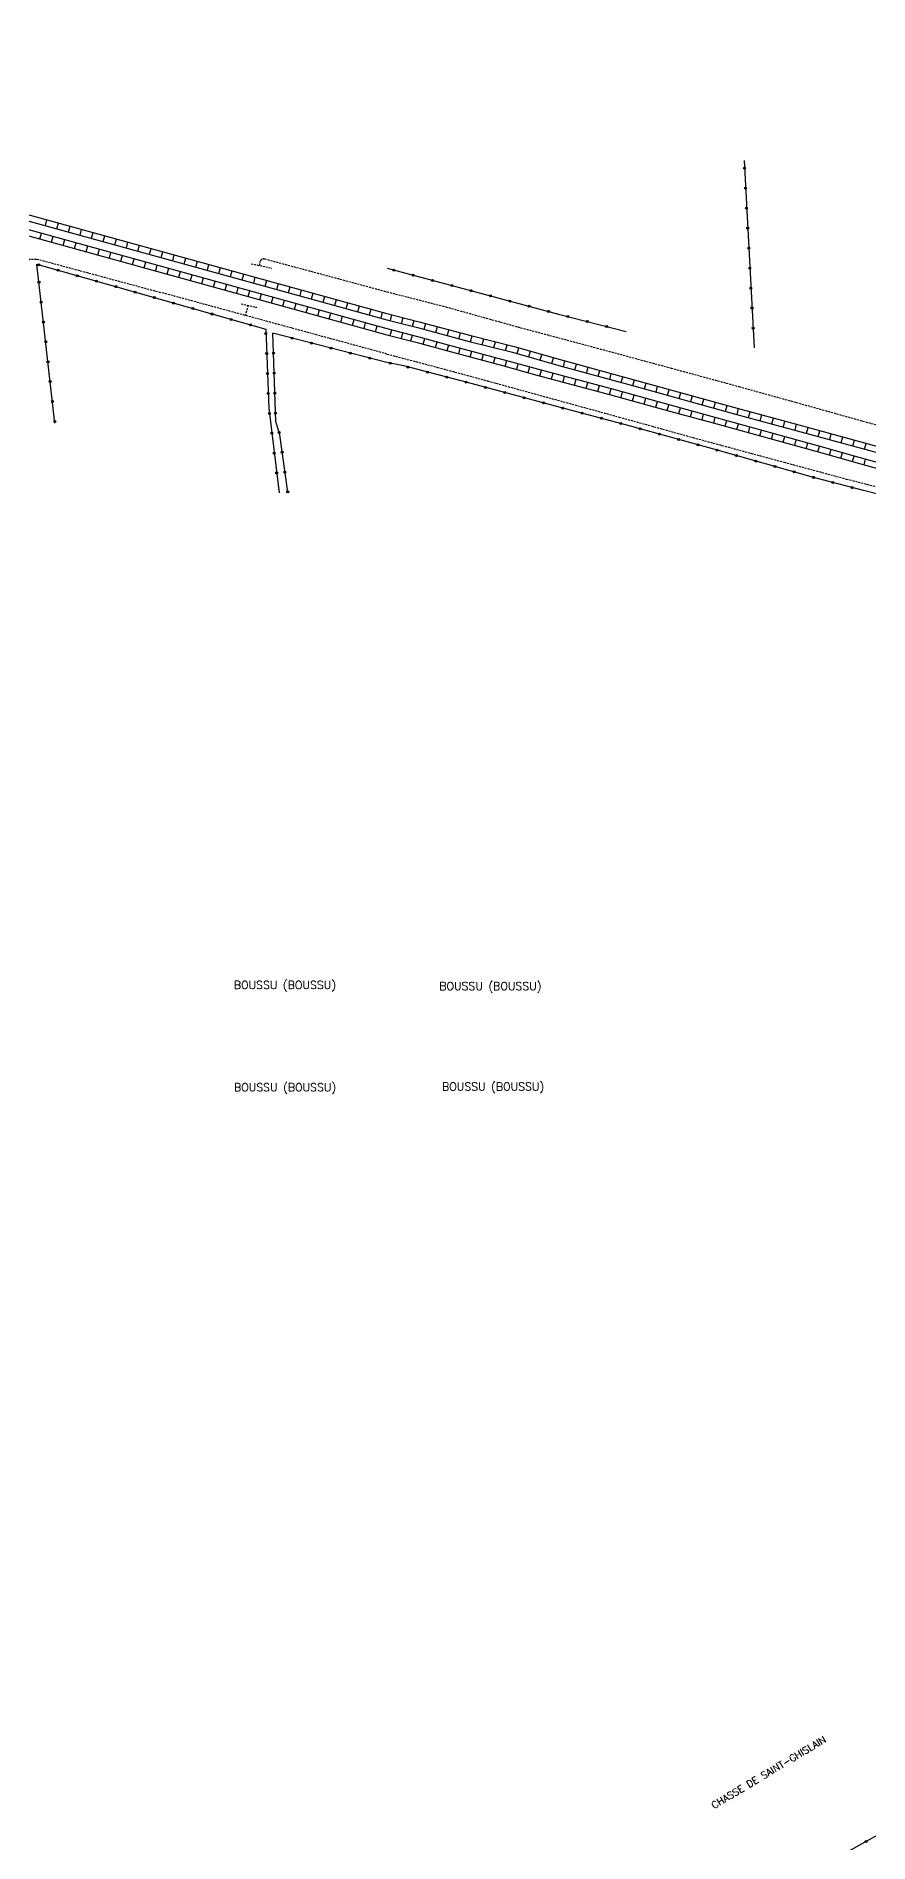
# Model space of a CAD drawing. Header units: millimetres. Extents: x 109000 to 110000, y 124999 to 126000.
# Drawn here: x 109412.4 to 109620.4, y 125548.4 to 126000 of the extents above; entities that cross this region are included whole.
import ezdxf
from ezdxf.enums import TextEntityAlignment as Align

# ---------------------------------------------------------------- set-up
doc = ezdxf.new("R2010")
doc.units = ezdxf.units.MM
doc.linetypes.add('DASHED', pattern=[0.75, 0.5, -0.25])
doc.layers.get('0').update_dxf_attribs({"linetype": 'CONTINUOUS'})
for name, color, linetype in [('W0112', 1, 'DASHED'), ('W0322', 7, 'CONTINUOUS'), ('W0700', 7, 'CONTINUOUS'), ('W0980', 7, 'CONTINUOUS'), ('W0989', 7, 'CONTINUOUS')]:
    doc.layers.add(name, color=color, linetype=linetype)
doc.styles.get("Standard").update_dxf_attribs({"font": 'romans.shx', "width": 0.85})

# ---------------------------------------------------------------- blocks, each defined once
blk = doc.blocks.new('t322o')
at = {"color": 0, "linetype": 'Continuous'}
for radius in [0.25, 0.15]:
    blk.add_circle((0, 0), radius, dxfattribs=at)

msp = doc.modelspace()

# ---------------------------------------------------------------- linework, layer by layer
at = {"layer": 'W0112'}
for points in [[(109388.37, 125951.25), (109401.05, 125947.46), (109403.17, 125945.35), (109408.91, 125944.2), (109412.53, 125944.29), (109443.61, 125935.9)], [(109466.04, 125943.12), (109471.22, 125942.01)], [(109500, 125920.54), (109443.61, 125935.9)], [(109500, 125936.1), (109514.68, 125932.34), (109532.68, 125927.32), (109552.49, 125922.03), (109571.04, 125917.01), (109587.93, 125912.41), (109602.24, 125908.45), (109622.36, 125902.81), (109650.06, 125895.33), (109678.41, 125887.52), (109698.6, 125882.21), (109713.06, 125878.39), (109753.87, 125868.63), (109780.17, 125861.93), (109795.15, 125858.12), (109822.76, 125850.27), (109848.09, 125842.83), (109875.31, 125835.56), (109902.94, 125828.18), (109928.15, 125821.29), (109949.6, 125815.66), (109979.84, 125807.68), (110000, 125802.26)], [(109463.54, 125933.1), (109467.52, 125932.21)], [(109465.3, 125932.71), (109464.61, 125930.18)], [(109500, 125920.54), (109512.66, 125917.21), (109525.16, 125913.82), (109538.26, 125910.21), (109558.04, 125904.77), (109576.47, 125899.66), (109599.27, 125893.47), (109614.85, 125889.28), (109629.53, 125885.49), (109642.21, 125881.99)]]:
    msp.add_lwpolyline(points, dxfattribs=at)
msp.add_lwpolyline([(109468.21, 125942.66), (109468.34, 125943.79, -0.258967), (109469.44, 125944.34), (109500, 125936.1)], format="xyb", dxfattribs=at)
at = {"layer": 'W0322'}
for points in [[(109589.22, 125968.93), (109591.75, 125922.05)], [(109417.06, 125903.26), (109412.56, 125942.97), (109469.72, 125926.73), (109470.5, 125906.97), (109473.04, 125885.85)], [(109500.03, 125941.96), (109519.98, 125936.66), (109542.86, 125930.53), (109559.74, 125926.21)], [(109475.2, 125886.04), (109473.24, 125900.32), (109472.26, 125903.65), (109471.49, 125925.77)], [(109500, 125918.41), (109471.49, 125925.77)], [(109641.87, 125880.57), (109619.06, 125886.4), (109606.9, 125889.62), (109581.7, 125896.73), (109561.15, 125902.46), (109543.33, 125907.19), (109520.16, 125913.39), (109504.24, 125917.55), (109500, 125918.41)], [(109525.46, 125544.97), (109537.77, 125523.56), (109547.61, 125506.49), (109551.54, 125508.83), (109564.07, 125516.34), (109568.63, 125519.07), (109581.42, 125526.74), (109593.5, 125533.89), (109618.01, 125547.78), (109640.32, 125560.1), (109658.61, 125570.31), (109678.07, 125581.45), (109692.37, 125589.71), (109701.54, 125595.05), (109715.16, 125602.9), (109716.91, 125610.39), (109714.56, 125611.46)]]:
    msp.add_lwpolyline(points, dxfattribs=at)
at = {"layer": 'W0700', "color": 0}
for p, q in [((109414.66, 125952.65), (109415.06, 125954.09)), ((109417.55, 125951.85), (109417.95, 125953.29)), ((109413.31, 125949.3), (109413.71, 125950.75)), ((109416.2, 125948.5), (109416.6, 125949.95)), ((109419.09, 125947.7), (109419.49, 125949.15)), ((109420.44, 125951.05), (109420.84, 125952.5)), ((109421.98, 125946.9), (109422.38, 125948.35)), ((109423.33, 125950.25), (109423.73, 125951.7)), ((109426.22, 125949.46), (109426.62, 125950.9)), ((109429.12, 125948.66), (109429.52, 125950.1)), ((109432.01, 125947.86), (109432.41, 125949.31)), ((109434.9, 125947.06), (109435.3, 125948.51)), ((109424.88, 125946.11), (109425.28, 125947.55)), ((109427.77, 125945.31), (109428.17, 125946.75)), ((109430.66, 125944.51), (109431.06, 125945.95)), ((109433.55, 125943.71), (109433.95, 125945.15)), ((109436.44, 125942.91), (109436.84, 125944.35)), ((109437.79, 125946.27), (109438.19, 125947.71)), ((109440.69, 125945.47), (109441.08, 125946.91)), ((109443.58, 125944.67), (109443.98, 125946.12)), ((109446.47, 125943.87), (109446.87, 125945.32)), ((109449.36, 125943.08), (109449.76, 125944.52)), ((109452.25, 125942.28), (109452.65, 125943.72)), ((109439.33, 125942.11), (109439.73, 125943.55)), ((109442.23, 125941.31), (109442.63, 125942.75)), ((109445.12, 125940.51), (109445.52, 125941.96)), ((109448.01, 125939.71), (109448.41, 125941.16)), ((109450.9, 125938.91), (109451.3, 125940.36)), ((109453.79, 125938.11), (109454.19, 125939.56)), ((109455.15, 125941.48), (109455.54, 125942.93)), ((109458.04, 125940.68), (109458.44, 125942.13)), ((109460.93, 125939.89), (109461.33, 125941.33)), ((109463.82, 125939.09), (109464.22, 125940.54)), ((109466.71, 125938.29), (109467.11, 125939.74)), ((109456.68, 125937.31), (109457.08, 125938.76)), ((109459.57, 125936.51), (109459.97, 125937.96)), ((109462.47, 125935.71), (109462.87, 125937.16)), ((109465.36, 125934.91), (109465.76, 125936.36)), ((109468.25, 125934.12), (109468.65, 125935.56)), ((109469.61, 125937.49), (109470, 125938.94)), ((109471.14, 125933.32), (109471.54, 125934.76)), ((109472.5, 125936.7), (109472.9, 125938.14)), ((109475.39, 125935.9), (109475.79, 125937.35)), ((109478.28, 125935.1), (109478.68, 125936.55)), ((109481.17, 125934.3), (109481.57, 125935.75)), ((109484.07, 125933.51), (109484.47, 125934.95)), ((109474.03, 125932.52), (109474.43, 125933.96)), ((109476.92, 125931.72), (109477.32, 125933.16)), ((109479.82, 125930.92), (109480.22, 125932.36)), ((109482.71, 125930.12), (109483.11, 125931.56)), ((109485.6, 125929.32), (109486, 125930.76)), ((109486.96, 125932.71), (109487.36, 125934.16)), ((109489.85, 125931.91), (109490.25, 125933.36)), ((109492.74, 125931.12), (109493.14, 125932.56)), ((109495.63, 125930.32), (109496.03, 125931.76)), ((109498.53, 125929.52), (109498.93, 125930.97)), ((109500.87, 125928.89), (109501.26, 125930.34)), ((109488.49, 125928.52), (109488.89, 125929.97)), ((109491.38, 125927.72), (109491.78, 125929.17)), ((109494.27, 125926.92), (109494.67, 125928.37)), ((109497.16, 125926.12), (109497.56, 125927.57)), ((109500.84, 125925.13), (109501.21, 125926.58)), ((109503.62, 125924.42), (109503.98, 125925.87)), ((109503.66, 125928.18), (109504.05, 125929.63)), ((109506.42, 125927.48), (109506.81, 125928.93)), ((109509.32, 125926.72), (109509.71, 125928.16)), ((109512.21, 125925.94), (109512.6, 125927.38)), ((109515.11, 125925.16), (109515.5, 125926.61)), ((109518.01, 125924.38), (109518.4, 125925.83)), ((109505.99, 125923.82), (109506.36, 125925.27)), ((109509.07, 125923.01), (109509.47, 125924.45)), ((109512.15, 125922.17), (109512.54, 125923.61)), ((109515.04, 125921.38), (109515.44, 125922.82)), ((109517.94, 125920.59), (109518.33, 125922.04)), ((109520.83, 125919.81), (109521.22, 125921.26)), ((109520.91, 125923.6), (109521.27, 125925.06)), ((109523.82, 125922.87), (109524.18, 125924.33)), ((109526.72, 125922.14), (109527.09, 125923.59)), ((109529.63, 125921.41), (109530, 125922.86)), ((109532.53, 125920.64), (109532.94, 125922.08)), ((109535.42, 125919.82), (109535.83, 125921.26)), ((109523.73, 125919.02), (109524.12, 125920.47)), ((109526.63, 125918.24), (109527.02, 125919.69)), ((109529.52, 125917.46), (109529.92, 125918.9)), ((109532.42, 125916.67), (109532.81, 125918.11)), ((109535.31, 125915.88), (109535.7, 125917.32)), ((109538.3, 125918.99), (109538.71, 125920.44)), ((109541.19, 125918.17), (109541.6, 125919.62)), ((109544.08, 125917.36), (109544.47, 125918.81)), ((109546.97, 125916.58), (109547.37, 125918.02)), ((109549.87, 125915.79), (109550.26, 125917.24)), ((109538.2, 125915.09), (109538.59, 125916.54)), ((109541.1, 125914.32), (109541.49, 125915.76)), ((109544, 125913.54), (109544.39, 125914.99)), ((109546.9, 125912.77), (109547.29, 125914.22)), ((109549.8, 125911.99), (109550.19, 125913.44)), ((109552.7, 125911.22), (109553.08, 125912.67)), ((109552.76, 125915), (109553.16, 125916.45)), ((109555.66, 125914.21), (109556.05, 125915.66)), ((109558.55, 125913.43), (109558.95, 125914.87)), ((109561.45, 125912.64), (109561.85, 125914.08)), ((109564.34, 125911.84), (109564.74, 125913.28)), ((109567.23, 125911.04), (109567.63, 125912.48)), ((109555.59, 125910.44), (109556, 125911.89)), ((109558.48, 125909.64), (109558.89, 125911.09)), ((109561.38, 125908.84), (109561.78, 125910.28)), ((109564.27, 125908.03), (109564.67, 125909.48)), ((109567.16, 125907.23), (109567.56, 125908.67)), ((109570.05, 125906.42), (109570.45, 125907.87)), ((109570.12, 125910.24), (109570.52, 125911.68)), ((109573.01, 125909.44), (109573.41, 125910.88)), ((109575.9, 125908.64), (109576.3, 125910.08)), ((109578.79, 125907.84), (109579.19, 125909.28)), ((109581.69, 125907.04), (109582.09, 125908.48)), ((109584.58, 125906.24), (109584.98, 125907.68)), ((109572.94, 125905.64), (109573.33, 125907.08)), ((109575.84, 125904.85), (109576.23, 125906.3)), ((109578.73, 125904.07), (109579.12, 125905.52)), ((109581.63, 125903.29), (109582.03, 125904.74)), ((109584.52, 125902.49), (109584.92, 125903.93)), ((109587.41, 125901.68), (109587.81, 125903.13)), ((109587.47, 125905.44), (109587.86, 125906.89)), ((109590.36, 125904.65), (109590.76, 125906.1)), ((109593.26, 125903.87), (109593.65, 125905.32)), ((109596.16, 125903.09), (109596.55, 125904.53)), ((109599.05, 125902.3), (109599.44, 125903.75)), ((109590.3, 125900.88), (109590.7, 125902.32)), ((109593.19, 125900.07), (109593.59, 125901.52)), ((109596.08, 125899.27), (109596.48, 125900.72)), ((109598.97, 125898.47), (109599.37, 125899.92)), ((109601.87, 125897.68), (109602.26, 125899.12)), ((109601.95, 125901.52), (109602.34, 125902.97)), ((109604.84, 125900.73), (109605.24, 125902.17)), ((109607.74, 125899.94), (109608.13, 125901.38)), ((109610.63, 125899.14), (109611.02, 125900.59)), ((109613.52, 125898.35), (109613.92, 125899.8)), ((109616.42, 125897.56), (109616.81, 125899.01)), ((109604.76, 125896.88), (109605.16, 125898.33)), ((109607.65, 125896.09), (109608.05, 125897.53)), ((109610.54, 125895.28), (109610.95, 125896.72)), ((109613.43, 125894.46), (109613.83, 125895.91)), ((109616.31, 125893.65), (109616.72, 125895.09)), ((109619.2, 125892.84), (109619.6, 125894.28)), ((109619.31, 125896.77), (109619.71, 125898.21))]:
    msp.add_line(p, q, dxfattribs=at)
at = {"layer": 'W0700'}
for points in [[(109229.91, 126000), (109500, 125925.34)], [(109235.54, 126000), (109500, 125926.89)], [(109242.91, 126000), (109500, 125929.11)], [(109248.55, 126000), (109500, 125930.67)], [(109500, 125930.67), (109508.05, 125928.61), (109520.95, 125925.14), (109531.76, 125922.42), (109543.31, 125919.13), (109561.75, 125914.11), (109587.5, 125906.99), (109602.87, 125902.82), (109628.68, 125895.76)], [(109500, 125929.11), (109507.66, 125927.16), (109520.58, 125923.69), (109531.37, 125920.97), (109542.91, 125917.68), (109561.35, 125912.66), (109587.1, 125905.54), (109602.48, 125901.37), (109628.28, 125894.31)], [(109500, 125926.89), (109507.95, 125924.87), (109516.5, 125922.53), (109529.3, 125919.07), (109537.84, 125916.74), (109555.99, 125911.89), (109571.31, 125907.63), (109581.94, 125904.76), (109596.37, 125900.75), (109609.03, 125897.26), (109617.9, 125894.76), (109639.87, 125888.65)], [(109500, 125925.34), (109507.57, 125923.42), (109516.11, 125921.08), (109528.91, 125917.63), (109537.45, 125915.29), (109555.59, 125910.44), (109570.91, 125906.18), (109581.54, 125903.32), (109595.97, 125899.3), (109608.63, 125895.82), (109617.49, 125893.31), (109639.47, 125887.2)]]:
    msp.add_lwpolyline(points, dxfattribs=at)

# ---------------------------------------------------------------- block references
at = {"layer": 'W0322'}
for p, rotation in [((109589.33, 125966.99), 273.0804042476234), ((109589.6, 125961.99), 273.0804042476234), ((109589.86, 125957), 273.0804042476234), ((109590.13, 125952.01), 273.0804042476234), ((109590.4, 125947.01), 273.0804042476234), ((109413.02, 125942.84), 344.1400559763067), ((109417.83, 125941.48), 344.1400559763067), ((109422.64, 125940.11), 344.1400559763067), ((109501.73, 125941.51), 345.1321123380358), ((109506.56, 125940.23), 345.1321123380358), ((109511.39, 125938.94), 345.1321123380358), ((109590.67, 125942.02), 273.0804042476234), ((109413.07, 125938.47), 96.46734104483411), ((109427.45, 125938.74), 344.1400559763067), ((109432.26, 125937.38), 344.1400559763067), ((109437.07, 125936.01), 344.1400559763067), ((109441.88, 125934.64), 344.1400559763067), ((109516.23, 125937.66), 345.1321123380358), ((109521.06, 125936.37), 344.9953953248952), ((109525.89, 125935.08), 344.9953953248952), ((109590.94, 125937.03), 273.0804042476234), ((109413.63, 125933.51), 96.46734104483411), ((109446.68, 125933.28), 344.1400559763067), ((109451.49, 125931.91), 344.1400559763067), ((109456.3, 125930.54), 344.1400559763067), ((109530.72, 125933.78), 344.9953953248952), ((109535.55, 125932.49), 344.9953953248952), ((109540.38, 125931.2), 344.9953953248952), ((109545.21, 125929.93), 345.6432143466433), ((109591.21, 125932.04), 273.0804042476234), ((109414.2, 125928.54), 96.46734104483411), ((109461.11, 125929.18), 344.1400559763067), ((109465.92, 125927.81), 344.1400559763067), ((109469.76, 125925.68), 272.2691110383241), ((109550.06, 125928.69), 345.6432143466433), ((109554.9, 125927.45), 345.6432143466433), ((109591.48, 125927.04), 273.0804042476234), ((109414.76, 125923.57), 96.46734104483411), ((109476.33, 125924.52), 165.5316275380139), ((109481.17, 125923.27), 165.5316275380139), ((109486.02, 125922.02), 165.5316275380139), ((109490.86, 125920.77), 165.5316275380139), ((109415.32, 125918.6), 96.46734104483411), ((109469.96, 125920.68), 272.2691110383241), ((109471.67, 125920.77), 91.99293667804503), ((109495.7, 125919.52), 165.5316275380139), ((109500.78, 125918.26), 165.4788989018475), ((109505.27, 125917.28), 165.3456390212779), ((109415.89, 125913.63), 96.46734104483411), ((109470.15, 125915.69), 272.2691110383241), ((109471.84, 125915.78), 91.99293667804503), ((109510.11, 125916.02), 165.3456390212779), ((109514.95, 125914.75), 165.3456390212779), ((109519.78, 125913.49), 165.3456390212779), ((109524.61, 125912.2), 165.0149085749837), ((109416.45, 125908.67), 96.46734104483411), ((109470.35, 125910.69), 272.2691110383241), ((109472.01, 125910.78), 91.99293667804503), ((109529.44, 125910.91), 165.0149085749837), ((109534.27, 125909.61), 165.0149085749837), ((109539.1, 125908.32), 165.0149085749837), ((109417.01, 125903.7), 96.46734104483411), ((109470.65, 125905.7), 276.8671542505987), ((109472.19, 125905.78), 91.99293667804503), ((109543.93, 125907.03), 165.1426776524701), ((109548.77, 125905.75), 165.1426776524701), ((109553.6, 125904.47), 165.1426776524701), ((109558.43, 125903.18), 165.1426776524701), ((109471.25, 125900.74), 276.8671542505987), ((109473.07, 125900.9), 106.3974341417561), ((109563.26, 125901.87), 164.4032570943855), ((109568.07, 125900.53), 164.4032570943855), ((109572.89, 125899.19), 164.4032570943855), ((109471.85, 125895.77), 276.8671542505987), ((109473.84, 125895.97), 97.8041128040123), ((109577.71, 125897.84), 164.4032570943855), ((109582.52, 125896.49), 164.2458391740412), ((109587.33, 125895.14), 164.2458391740412), ((109592.15, 125893.78), 164.2458391740412), ((109472.45, 125890.81), 276.8671542505987), ((109474.52, 125891.01), 97.8041128040123), ((109596.96, 125892.42), 164.2458391740412), ((109601.77, 125891.06), 164.2458391740412), ((109606.58, 125889.71), 164.2458391740412), ((109475.2, 125886.06), 97.8041128040123), ((109611.41, 125888.42), 165.1651578613085), ((109616.25, 125887.14), 165.1651578613085), ((109619.73, 125548.73), 28.89941217842821)]:
    msp.add_blockref('t322o', p, dxfattribs=dict(at, rotation=rotation))

# ---------------------------------------------------------------- texts
at = {"layer": 'W0980'}
for p in [(109474.52, 125762.68), (109525.85, 125762.39), (109474.56, 125737.1), (109526.53, 125737.28)]:
    msp.add_text('BOUSSU (BOUSSU)', height=2, dxfattribs=at).set_placement(p, align=Align.MIDDLE)
at = {"layer": 'W0989'}
msp.add_text('CHASSE DE SAINT-GHISLAIN', height=1.75, rotation=30.9412, dxfattribs=at).set_placement((109595.35, 125566), align=Align.MIDDLE)

doc.saveas('drawing.dxf')
